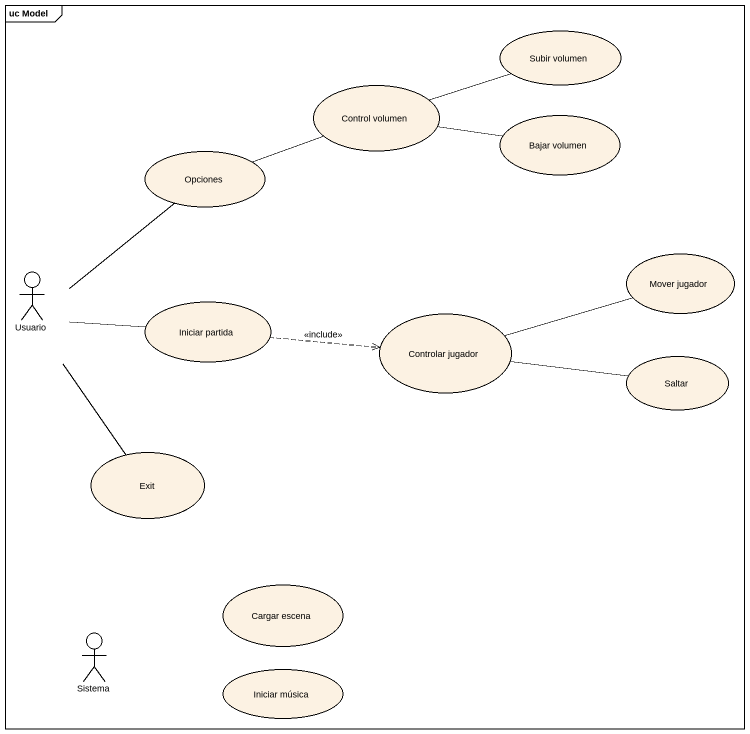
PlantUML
@startuml
mainframe uc Model
usecase "Subir volumen" as Subir_volumen
usecase "Control volumen" as Control_volumen
usecase "Bajar volumen" as Bajar_volumen
usecase Opciones
actor Usuario
usecase "Mover jugador" as Mover_jugador
usecase "Iniciar partida" as Iniciar_partida
usecase "Controlar jugador" as Controlar_jugador
usecase Saltar
usecase Exit
usecase "Cargar escena" as Cargar_escena
actor Sistema
usecase "Iniciar música" as Iniciar_música
Control_volumen -right- Subir_volumen
Control_volumen -right- Bajar_volumen
Opciones -right- Control_volumen
Usuario -up- Opciones
Usuario -right- Iniciar_partida
Usuario -- Exit
Iniciar_partida .right.> Controlar_jugador : <<include>>
Controlar_jugador -right- Mover_jugador
Controlar_jugador -right- Saltar
@enduml
